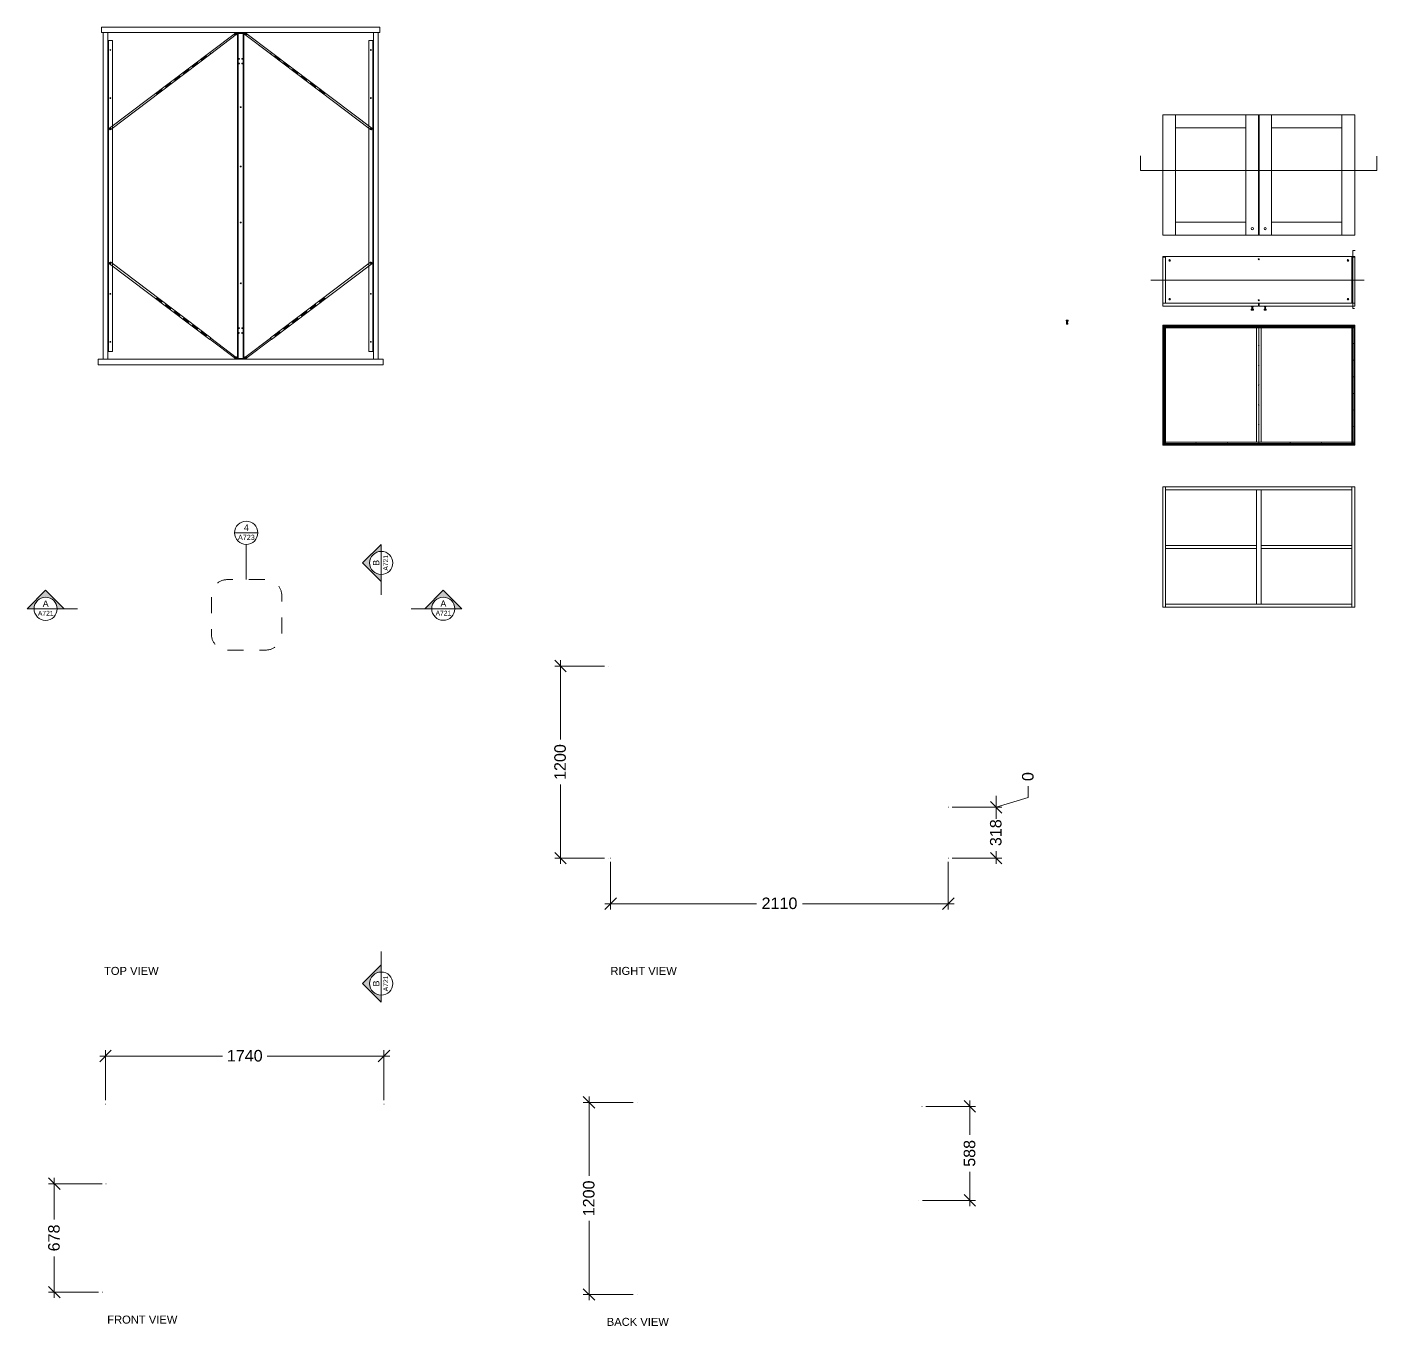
# Model space of a CAD drawing. Header units: metres. Extents: x -27.1 to 47.9, y -10.7 to 6.6.
# Drawn here: x -16.22 to -7.79, y -9.68 to -1.56 of the extents above; entities that cross this region are included whole.
import ezdxf

# ---------------------------------------------------------------- set-up
doc = ezdxf.new("R2010")
doc.units = ezdxf.units.M
doc.header["$MEASUREMENT"] = 0
doc.linetypes.add('TRATTOPUNTO', pattern=[0.0254, 0.0127, -0.00635, 0, -0.00635])
for name, color, linetype, lineweight in [('A-ANNO-DIMS_Num_Penna__81', 81, 'Continuous', 18), ('A-ANNO-SYMB_Num_Penna__3', 3, 'Continuous', 18), ('A-ELEV-MBE_Num_Penna__7', 7, 'Continuous', 18), ('A-FURN_Num_Penna__252_Num_Penna__252_Num_Penna__3_Num_Penna__252_Num_Penna__252_Num_Penna__252_Num_Penna__252_Num_Penna__252_Num_Penna__252_Num_Penna__252_Num_Penna__6_Num_Penna__6_Num_Penna__6_Num_Penna__6', 6, 'Continuous', 18), ('A-FURN_Num_Penna__252_Num_Penna__252_Num_Penna__3_Num_Penna__252_Num_Penna__252_Num_Penna__252_Num_Penna__252_Num_Penna__252_Num_Penna__252_Num_Penna__252_Num_Penna__82_Num_Penna__82_Num_Penna__82_Num_Penna__82', 82, 'Continuous', 18), ('A-FURN_Num_Penna__252_Num_Penna__252_Num_Penna__3_Num_Penna__252_Num_Penna__252_Num_Penna__252_Num_Penna__252_Num_Penna__252_Num_Penna__252_Num_Penna__5_Num_Penna__5_Num_Penna__5_Num_Penna__5_Num_Penna__5', 5, 'Continuous', 18), ('A-SECT-PATT_Num_Penna__5_Num_Penna__5_Num_Penna__5_Num_Penna__5_Num_Penna__5_Num_Penna__5_Num_Penna__5_Num_Penna__5_Num_Penna__5_Num_Penna__5_Num_Penna__5_Num_Penna__5_Num_Penna__5', 5, 'Continuous', 18), ('A-SECT-PATT_Num_Penna__6_Num_Penna__6_Num_Penna__6_Num_Penna__6_Num_Penna__6_Num_Penna__6_Num_Penna__6_Num_Penna__6_Num_Penna__6_Num_Penna__6_Num_Penna__6_Num_Penna__6_Num_Penna__6', 6, 'Continuous', 18), ('Defpoints_Num_Penna__81', 81, 'Continuous', 18), ('G-ANNO-TEXT_Num_Penna__3', 3, 'Continuous', 18), ('PDF10_Solid Fills_Num_Penna__5_Num_Penna__5_Num_Penna__5_Num_Penna__5_Num_Penna__5_Num_Penna__5_Num_Penna__5', 5, 'Continuous', 18), ('PDF10_Solid Fills_Num_Penna__82_Num_Penna__82_Num_Penna__82_Num_Penna__82_Num_Penna__82_Num_Penna__82_Num_Penna__82', 82, 'Continuous', 18), ('PDF16_Geometry_Num_Penna__5_Num_Penna__5_Num_Penna__5_Num_Penna__5_Num_Penna__5_Num_Penna__5_Num_Penna__5_Num_Penna__3_Num_Penna__3_Num_Penna__3_Num_Penna__3_Num_Penna__3_Num_Penna__3', 3, 'Continuous', 18), ('PDF16_Geometry_Num_Penna__5_Num_Penna__5_Num_Penna__5_Num_Penna__5_Num_Penna__5_Num_Penna__5_Num_Penna__5_Num_Penna__5_Num_Penna__5_Num_Penna__5_Num_Penna__5_Num_Penna__5_Num_Penna__5', 5, 'Continuous', 18), ('PDF16_Geometry_Num_Penna__6_Num_Penna__6_Num_Penna__3_Num_Penna__3_Num_Penna__3_Num_Penna__3_Num_Penna__3_Num_Penna__3_Num_Penna__3_Num_Penna__3_Num_Penna__3_Num_Penna__3_Num_Penna__3', 3, 'Continuous', 18), ('PDF16_Geometry_Num_Penna__6_Num_Penna__6_Num_Penna__6_Num_Penna__3_Num_Penna__3_Num_Penna__3_Num_Penna__3_Num_Penna__3_Num_Penna__3_Num_Penna__3_Num_Penna__3_Num_Penna__3_Num_Penna__3', 3, 'Continuous', 18), ('PDF16_Geometry_Num_Penna__6_Num_Penna__6_Num_Penna__6_Num_Penna__3_Num_Penna__3_Num_Penna__3_Num_Penna__3_Num_Penna__3_Num_Penna__9_Num_Penna__9_Num_Penna__9_Num_Penna__9_Num_Penna__9', 9, 'Continuous', 18), ('PDF16_Geometry_Num_Penna__6_Num_Penna__6_Num_Penna__6_Num_Penna__6_Num_Penna__6_Num_Penna__6_Num_Penna__6_Num_Penna__6_Num_Penna__6_Num_Penna__6_Num_Penna__6_Num_Penna__6_Num_Penna__6', 6, 'Continuous', 18), ('PDF16_Geometry_Num_Penna__6_Num_Penna__6_Num_Penna__6_Num_Penna__6_Num_Penna__6_Num_Penna__6_Num_Penna__6_Num_Penna__6_Num_Penna__9_Num_Penna__9_Num_Penna__9_Num_Penna__9_Num_Penna__9', 9, 'Continuous', 18), ('PDF_Geometry_Num_Penna__7_Num_Penna__7_Num_Penna__3_Num_Penna__3_Num_Penna__3_Num_Penna__3_Num_Penna__3_Num_Penna__3_Num_Penna__6_Num_Penna__6_Num_Penna__6_Num_Penna__6_Num_Penna__6', 6, 'Continuous', 18), ('PDF_Geometry_Num_Penna__7_Num_Penna__7_Num_Penna__3_Num_Penna__6_Num_Penna__6_Num_Penna__6_Num_Penna__6_Num_Penna__6_Num_Penna__6_Num_Penna__6_Num_Penna__6_Num_Penna__6_Num_Penna__6', 6, 'Continuous', 18)]:
    doc.layers.add(name, color=color, linetype=linetype, lineweight=lineweight)
doc.styles.add('GENERATED_STYLE_1', font='Arial')

msp = doc.modelspace()

# ---------------------------------------------------------------- hatches: boundary and pattern name
at = {"layer": 'A-ANNO-SYMB_Num_Penna__3', "linetype": 'Continuous', "lineweight": 18}
for points in [[(-14.0089, -5.0262), (-14.0089, -4.9823, -1), (-14.0089, -4.8375), (-14.0089, -4.7936), (-14.1258, -4.9099)], [(-16.2225, -5.1963), (-16.1786, -5.1963, -1), (-16.0338, -5.1963), (-15.9899, -5.1963), (-16.1062, -5.0793)], [(-13.7374, -5.1958), (-13.6935, -5.1958, -1), (-13.5487, -5.1958), (-13.5048, -5.1958), (-13.6211, -5.0788)], [(-14.0089, -7.6538), (-14.0089, -7.6099, -1), (-14.0089, -7.4651), (-14.0089, -7.4212), (-14.1258, -7.5375)]]:
    msp.add_hatch(color=3, dxfattribs=at).paths.add_polyline_path(points)

# ---------------------------------------------------------------- linework, layer by layer
at = {"layer": 'A-ANNO-DIMS_Num_Penna__81', "color": 81, "linetype": 'Continuous', "lineweight": 18}
for p, q in [((-12.8532, -5.5896), (-12.9252, -5.5176)), ((-12.6138, -5.5536), (-12.9252, -5.5536)), ((-12.8892, -5.5176), (-12.8892, -6.0136)), ((-12.8892, -6.7896), (-12.8892, -6.2936)), ((-9.9664, -6.376), (-9.9664, -6.304)), ((-10.1307, -6.4721), (-10.2027, -6.4001)), ((-10.2027, -6.4001), (-10.1307, -6.4721)), ((-10.1307, -6.4721), (-10.2027, -6.4001)), ((-10.1667, -6.4361), (-10.1667, -6.3641)), ((-10.1667, -6.4361), (-9.9664, -6.376)), ((-10.1667, -6.4001), (-10.1667, -6.4793)), ((-10.4413, -6.4361), (-10.1307, -6.4361)), ((-10.4413, -6.4361), (-10.1307, -6.4361)), ((-10.4413, -6.4361), (-10.1307, -6.4361)), ((-10.1667, -6.4361), (-10.1667, -6.5081)), ((-12.9252, -6.7176), (-12.8532, -6.7896)), ((-10.2027, -6.7176), (-10.1307, -6.7896)), ((-10.1667, -6.7896), (-10.1667, -6.7104)), ((-12.6138, -6.7536), (-12.9252, -6.7536)), ((-12.5753, -6.7776), (-12.5753, -7.0742)), ((-10.4653, -6.7776), (-10.4653, -7.0742)), ((-10.4413, -6.7536), (-10.1307, -6.7536)), ((-12.5393, -7.0022), (-12.6113, -7.0742)), ((-12.6113, -7.0382), (-11.6643, -7.0382)), ((-10.4293, -7.0382), (-11.3763, -7.0382)), ((-10.5013, -7.0742), (-10.4293, -7.0022)), ((-15.6959, -7.9543), (-15.7679, -8.0263)), ((-15.7679, -7.9903), (-15.0019, -7.9903)), ((-15.7319, -8.266), (-15.7319, -7.9543)), ((-13.9559, -7.9903), (-14.7219, -7.9903)), ((-14.0279, -8.0263), (-13.9559, -7.9543)), ((-13.9919, -8.266), (-13.9919, -7.9543)), ((-12.6741, -8.3153), (-12.7461, -8.2433)), ((-12.7101, -8.2433), (-12.7101, -8.7393)), ((-12.4343, -8.2793), (-12.7461, -8.2793)), ((-10.6063, -8.3043), (-10.2949, -8.3043)), ((-10.2949, -8.3403), (-10.3669, -8.2683)), ((-10.3309, -8.2683), (-10.3309, -8.4824)), ((-16.0159, -8.8234), (-16.0879, -8.7514)), ((-16.0519, -8.7514), (-16.0519, -9.0104)), ((-10.3309, -8.9278), (-10.3309, -8.7136)), ((-15.753, -8.7874), (-16.0879, -8.7874)), ((-10.3669, -8.8558), (-10.2949, -8.9278)), ((-10.6263, -8.8918), (-10.2949, -8.8918)), ((-12.7101, -9.5153), (-12.7101, -9.0193)), ((-16.0519, -9.501), (-16.0519, -9.242)), ((-16.0879, -9.429), (-16.0159, -9.501)), ((-12.7461, -9.4433), (-12.6741, -9.5153)), ((-15.7759, -9.465), (-16.0879, -9.465)), ((-12.4343, -9.4793), (-12.7461, -9.4793))]:
    msp.add_line(p, q, dxfattribs=at)
at = {"layer": 'A-ANNO-SYMB_Num_Penna__3', "color": 3, "linetype": 'Continuous', "lineweight": 18}
for p, q in [((-14.9249, -4.7215), (-14.7801, -4.7215)), ((-14.8525, -4.7939), (-14.8525, -5.0139)), ((-14.0089, -4.7936), (-14.1258, -4.9099)), ((-14.0089, -4.8375), (-14.0089, -4.7936)), ((-14.0089, -4.9823), (-14.0089, -4.8375)), ((-14.0089, -5.0262), (-14.1258, -4.9099)), ((-14.0089, -4.9823), (-14.0089, -5.1099)), ((-14.0089, -4.9823), (-14.0089, -5.0262)), ((-16.2225, -5.1963), (-16.1062, -5.0793)), ((-15.9899, -5.1963), (-16.1062, -5.0793)), ((-13.7374, -5.1958), (-13.6211, -5.0788)), ((-13.5048, -5.1958), (-13.6211, -5.0788)), ((-16.1786, -5.1963), (-16.2225, -5.1963)), ((-16.1786, -5.1963), (-16.0338, -5.1963)), ((-16.0338, -5.1963), (-15.9062, -5.1963)), ((-16.0338, -5.1963), (-15.9899, -5.1963)), ((-13.6935, -5.1958), (-13.8211, -5.1958)), ((-13.6935, -5.1958), (-13.7374, -5.1958)), ((-13.6935, -5.1958), (-13.5487, -5.1958)), ((-13.5487, -5.1958), (-13.5048, -5.1958)), ((-14.0089, -7.4651), (-14.0089, -7.3375)), ((-14.0089, -7.4212), (-14.1258, -7.5375)), ((-14.0089, -7.4651), (-14.0089, -7.4212)), ((-14.0089, -7.6099), (-14.0089, -7.4651)), ((-14.0089, -7.6538), (-14.1258, -7.5375)), ((-14.0089, -7.6099), (-14.0089, -7.6538))]:
    msp.add_line(p, q, dxfattribs=at)
at = {"layer": 'A-ANNO-SYMB_Num_Penna__3', "color": 3, "linetype": 'TRATTOPUNTO', "lineweight": 18, "flags": 128}
msp.add_lwpolyline([(-14.9704, -5.4539), (-14.7304, -5.4539, 0.414214), (-14.6304, -5.3539), (-14.6304, -5.1139, 0.414214), (-14.7304, -5.0139), (-14.9704, -5.0139, 0.414214), (-15.0704, -5.1139), (-15.0704, -5.3539, 0.414214)], format="xyb", close=True, dxfattribs=at)
at = {"layer": 'A-ANNO-SYMB_Num_Penna__3', "color": 3, "linetype": 'Continuous', "lineweight": 18}
for centre in [(-14.8525, -4.7215), (-14.0089, -4.9099), (-16.1062, -5.1963), (-13.6211, -5.1958), (-14.0089, -7.5375)]:
    msp.add_circle(centre, 0.0724, dxfattribs=at)
at = {"layer": 'A-ELEV-MBE_Num_Penna__7', "color": 7, "linetype": 'Continuous', "lineweight": 18}
for p, q in [((-15.7576, -1.5619), (-15.7576, -1.5969)), ((-15.7471, -3.6369), (-15.7471, -1.5969)), ((-15.7181, -3.6369), (-15.7181, -1.5969)), ((-14.9201, -1.6008), (-15.0797, -1.7213)), ((-14.924, -1.5969), (-14.8511, -1.5969)), ((-14.924, -1.5969), (-14.924, -1.5984)), ((-14.924, -1.5984), (-14.8511, -1.5984)), ((-14.924, -1.5984), (-14.924, -1.6114)), ((-14.9136, -1.6114), (-14.9136, -1.5984)), ((-14.9066, -1.6014), (-14.9065, -1.6014)), ((-14.9066, -3.6324), (-14.9066, -1.6014)), ((-14.9036, -1.6014), (-14.9066, -1.6014)), ((-14.9047, -1.6014), (-14.9063, -1.5984)), ((-14.9041, -1.6004), (-14.9052, -1.5984)), ((-14.8704, -1.6014), (-14.9047, -1.6014)), ((-14.871, -1.6004), (-14.9041, -1.6004)), ((-14.8716, -1.5989), (-14.9036, -1.5989)), ((-14.9036, -3.6349), (-14.9036, -1.5989)), ((-14.8716, -1.6014), (-14.9036, -1.6014)), ((-14.8716, -3.6349), (-14.8716, -1.5989)), ((-14.8716, -1.6014), (-14.8686, -1.6014)), ((-14.871, -1.6004), (-14.8699, -1.5984)), ((-14.8704, -1.6014), (-14.8688, -1.5984)), ((-14.8686, -3.6324), (-14.8686, -1.6014)), ((-14.8615, -1.5984), (-14.8615, -1.6114)), ((-14.855, -1.6008), (-14.6954, -1.7213)), ((-14.8511, -1.5969), (-14.8511, -1.5984)), ((-14.8511, -1.6114), (-14.8511, -1.5984)), ((-14.0571, -3.6369), (-14.0571, -1.5969)), ((-14.0281, -3.6369), (-14.0281, -1.5969)), ((-14.0176, -1.5969), (-14.0176, -1.5619)), ((-15.7181, -1.6454), (-15.7141, -1.6454)), ((-15.7141, -1.6454), (-15.7141, -3.5883)), ((-15.7141, -1.6454), (-15.6891, -1.6454)), ((-15.6891, -1.6454), (-15.6891, -3.5883)), ((-14.9147, -1.608), (-15.0743, -1.7285)), ((-14.924, -1.6114), (-14.9136, -1.6114)), ((-14.8615, -1.6114), (-14.8511, -1.6114)), ((-14.8604, -1.608), (-14.7008, -1.7285)), ((-14.0611, -1.6454), (-14.0861, -1.6454)), ((-14.0861, -1.6454), (-14.0861, -3.5883)), ((-14.0571, -1.6454), (-14.0611, -1.6454)), ((-14.0611, -1.6454), (-14.0611, -3.5883)), ((-15.0806, -1.7201), (-15.7066, -2.1928)), ((-15.0734, -1.7297), (-15.6994, -2.2024)), ((-15.0806, -1.7201), (-15.0734, -1.7297)), ((-14.6945, -1.7201), (-14.7017, -1.7297)), ((-14.7017, -1.7297), (-14.0757, -2.2024)), ((-14.6945, -1.7201), (-14.0685, -2.1928)), ((-15.0734, -3.504), (-15.6994, -3.0313)), ((-14.7017, -3.504), (-14.0757, -3.0313)), ((-15.0806, -3.5136), (-15.7066, -3.0409)), ((-14.6945, -3.5136), (-14.0685, -3.0409)), ((-15.0806, -3.5136), (-15.0734, -3.504)), ((-14.9201, -3.6329), (-15.0797, -3.5124)), ((-14.9147, -3.6257), (-15.0743, -3.5052)), ((-14.8604, -3.6257), (-14.7008, -3.5052)), ((-14.855, -3.6329), (-14.6954, -3.5124)), ((-14.6945, -3.5136), (-14.7017, -3.504)), ((-15.7141, -3.5883), (-15.7181, -3.5883)), ((-15.6891, -3.5883), (-15.7141, -3.5883)), ((-14.924, -3.6354), (-14.924, -3.6224)), ((-14.924, -3.6224), (-14.9136, -3.6224)), ((-14.9136, -3.6224), (-14.9136, -3.6354)), ((-14.8615, -3.6354), (-14.8615, -3.6224)), ((-14.8615, -3.6224), (-14.8511, -3.6224)), ((-14.8511, -3.6224), (-14.8511, -3.6354)), ((-14.0861, -3.5883), (-14.0611, -3.5883)), ((-14.0611, -3.5883), (-14.0571, -3.5883)), ((-15.7776, -3.6369), (-15.7776, -3.6719)), ((-14.924, -3.6354), (-14.8511, -3.6354)), ((-14.924, -3.6369), (-14.924, -3.6354)), ((-14.924, -3.6369), (-14.8511, -3.6369)), ((-14.9036, -3.6324), (-14.9066, -3.6324)), ((-14.9066, -3.6369), (-14.9066, -3.6369)), ((-14.9047, -3.6324), (-14.9063, -3.6354)), ((-14.9041, -3.6334), (-14.9052, -3.6354)), ((-14.8704, -3.6324), (-14.9047, -3.6324)), ((-14.9047, -3.6369), (-14.9047, -3.6369)), ((-14.871, -3.6334), (-14.9041, -3.6334)), ((-14.8716, -3.6324), (-14.9036, -3.6324)), ((-14.8716, -3.6349), (-14.9036, -3.6349)), ((-14.9036, -3.6369), (-14.9036, -3.6369)), ((-14.8716, -3.6324), (-14.8686, -3.6324)), ((-14.8716, -3.6369), (-14.8716, -3.6369)), ((-14.871, -3.6334), (-14.8699, -3.6354)), ((-14.8704, -3.6324), (-14.8688, -3.6354)), ((-14.8704, -3.6369), (-14.8704, -3.6369)), ((-14.8686, -3.6369), (-14.8686, -3.6369)), ((-14.8511, -3.6369), (-14.8511, -3.6354)), ((-13.9976, -3.6369), (-13.9976, -3.6719))]:
    msp.add_line(p, q, dxfattribs=at)
at = {"layer": 'A-ELEV-MBE_Num_Penna__7', "color": 7, "linetype": 'Continuous', "lineweight": 18, "flags": 128}
for points in [[(-14.0176, -1.5619), (-15.7576, -1.5619)], [(-14.0176, -1.5969), (-15.7576, -1.5969)], [(-13.9976, -3.6369), (-15.7776, -3.6369)], [(-15.7776, -3.6719), (-13.9976, -3.6719)]]:
    msp.add_lwpolyline(points, dxfattribs=at)
for points in [[(-15.1041, -1.7422), (-15.1328, -1.7639, 0.414214), (-15.1332, -1.7667), (-15.1326, -1.7675, 0.414214), (-15.1298, -1.7679), (-15.101, -1.7462, 0.414214), (-15.1007, -1.7434), (-15.1013, -1.7426, 0.414214)], [(-14.671, -1.7422), (-14.6423, -1.7639, -0.414214), (-14.6419, -1.7667), (-14.6425, -1.7675, -0.414214), (-14.6453, -1.7679), (-14.6741, -1.7462, -0.414214), (-14.6745, -1.7434), (-14.6739, -1.7426, -0.414214)], [(-15.2158, -1.8266), (-15.2445, -1.8483, 0.414214), (-15.2449, -1.8511), (-15.2443, -1.8519, 0.414214), (-15.2415, -1.8522), (-15.2128, -1.8306, 0.414214), (-15.2124, -1.8278), (-15.213, -1.827, 0.414214)], [(-15.1599, -1.7844), (-15.1887, -1.8061, 0.414214), (-15.189, -1.8089), (-15.1884, -1.8097, 0.414214), (-15.1856, -1.8101), (-15.1569, -1.7884, 0.414214), (-15.1565, -1.7856), (-15.1571, -1.7848, 0.414214)], [(-14.6152, -1.7844), (-14.5865, -1.8061, -0.414214), (-14.5861, -1.8089), (-14.5867, -1.8097, -0.414214), (-14.5895, -1.8101), (-14.6182, -1.7884, -0.414214), (-14.6186, -1.7856), (-14.618, -1.7848, -0.414214)], [(-14.5593, -1.8266), (-14.5306, -1.8483, -0.414214), (-14.5302, -1.8511), (-14.5308, -1.8519, -0.414214), (-14.5336, -1.8522), (-14.5623, -1.8306, -0.414214), (-14.5627, -1.8278), (-14.5621, -1.827, -0.414214)], [(-15.3275, -1.9109), (-15.3562, -1.9326, 0.414214), (-15.3566, -1.9354), (-15.356, -1.9362, 0.414214), (-15.3532, -1.9366), (-15.3245, -1.9149, 0.414214), (-15.3241, -1.9121), (-15.3247, -1.9113, 0.414214)], [(-15.2717, -1.8687), (-15.3004, -1.8904, 0.414214), (-15.3008, -1.8932), (-15.3002, -1.894, 0.414214), (-15.2974, -1.8944), (-15.2686, -1.8727, 0.414214), (-15.2682, -1.8699), (-15.2689, -1.8691, 0.414214)], [(-14.5035, -1.8687), (-14.4747, -1.8904, -0.414214), (-14.4743, -1.8932), (-14.4749, -1.894, -0.414214), (-14.4777, -1.8944), (-14.5065, -1.8727, -0.414214), (-14.5069, -1.8699), (-14.5063, -1.8691, -0.414214)], [(-14.4476, -1.9109), (-14.4189, -1.9326, -0.414214), (-14.4185, -1.9354), (-14.4191, -1.9362, -0.414214), (-14.4219, -1.9366), (-14.4506, -1.9149, -0.414214), (-14.451, -1.9121), (-14.4504, -1.9113, -0.414214)], [(-15.3834, -1.9531), (-15.4121, -1.9748, 0.414214), (-15.4125, -1.9776), (-15.4119, -1.9784, 0.414214), (-15.4091, -1.9788), (-15.3804, -1.9571, 0.414214), (-15.38, -1.9543), (-15.3806, -1.9535, 0.414214)], [(-14.3917, -1.9531), (-14.363, -1.9748, -0.414214), (-14.3626, -1.9776), (-14.3632, -1.9784, -0.414214), (-14.366, -1.9788), (-14.3947, -1.9571, -0.414214), (-14.3951, -1.9543), (-14.3945, -1.9535, -0.414214)], [(-15.3834, -3.2806), (-15.4121, -3.2589, -0.414214), (-15.4125, -3.2561), (-15.4119, -3.2553, -0.414214), (-15.4091, -3.2549), (-15.3804, -3.2766, -0.414214), (-15.38, -3.2794), (-15.3806, -3.2802, -0.414214)], [(-14.3917, -3.2806), (-14.363, -3.2589, 0.414214), (-14.3626, -3.2561), (-14.3632, -3.2553, 0.414214), (-14.366, -3.2549), (-14.3947, -3.2766, 0.414214), (-14.3951, -3.2794), (-14.3945, -3.2802, 0.414214)], [(-15.3275, -3.3228), (-15.3562, -3.3011, -0.414214), (-15.3566, -3.2983), (-15.356, -3.2975, -0.414214), (-15.3532, -3.2971), (-15.3245, -3.3188, -0.414214), (-15.3241, -3.3216), (-15.3247, -3.3224, -0.414214)], [(-15.2717, -3.365), (-15.3004, -3.3433, -0.414214), (-15.3008, -3.3405), (-15.3002, -3.3397, -0.414214), (-15.2974, -3.3393), (-15.2686, -3.361, -0.414214), (-15.2682, -3.3638), (-15.2689, -3.3646, -0.414214)], [(-14.5035, -3.365), (-14.4747, -3.3433, 0.414214), (-14.4743, -3.3405), (-14.4749, -3.3397, 0.414214), (-14.4777, -3.3393), (-14.5065, -3.361, 0.414214), (-14.5069, -3.3638), (-14.5063, -3.3646, 0.414214)], [(-14.4476, -3.3228), (-14.4189, -3.3011, 0.414214), (-14.4185, -3.2983), (-14.4191, -3.2975, 0.414214), (-14.4219, -3.2971), (-14.4506, -3.3188, 0.414214), (-14.451, -3.3216), (-14.4504, -3.3224, 0.414214)], [(-15.2158, -3.4071), (-15.2445, -3.3855, -0.414214), (-15.2449, -3.3827), (-15.2443, -3.3819, -0.414214), (-15.2415, -3.3815), (-15.2128, -3.4032, -0.414214), (-15.2124, -3.406), (-15.213, -3.4068, -0.414214)], [(-15.1599, -3.4493), (-15.1887, -3.4276, -0.414214), (-15.189, -3.4248), (-15.1884, -3.424, -0.414214), (-15.1856, -3.4236), (-15.1569, -3.4453, -0.414214), (-15.1565, -3.4481), (-15.1571, -3.4489, -0.414214)], [(-14.6152, -3.4493), (-14.5865, -3.4276, 0.414214), (-14.5861, -3.4248), (-14.5867, -3.424, 0.414214), (-14.5895, -3.4236), (-14.6182, -3.4453, 0.414214), (-14.6186, -3.4481), (-14.618, -3.4489, 0.414214)], [(-14.5593, -3.4071), (-14.5306, -3.3855, 0.414214), (-14.5302, -3.3827), (-14.5308, -3.3819, 0.414214), (-14.5336, -3.3815), (-14.5623, -3.4032, 0.414214), (-14.5627, -3.406), (-14.5621, -3.4068, 0.414214)], [(-15.1041, -3.4915), (-15.1328, -3.4698, -0.414214), (-15.1332, -3.467), (-15.1326, -3.4662, -0.414214), (-15.1298, -3.4658), (-15.101, -3.4875, -0.414214), (-15.1007, -3.4903), (-15.1013, -3.4911, -0.414214)], [(-14.671, -3.4915), (-14.6423, -3.4698, 0.414214), (-14.6419, -3.467), (-14.6425, -3.4662, 0.414214), (-14.6453, -3.4658), (-14.6741, -3.4875, 0.414214), (-14.6745, -3.4903), (-14.6739, -3.4911, 0.414214)]]:
    msp.add_lwpolyline(points, format="xyb", close=True, dxfattribs=at)
at = {"layer": 'A-ELEV-MBE_Num_Penna__7', "color": 7, "linetype": 'Continuous', "lineweight": 18}
for centre in [(-14.9188, -1.6053), (-14.9188, -1.6053), (-14.8563, -1.6053), (-14.8563, -1.6053), (-15.7016, -1.7057), (-14.8977, -1.7602), (-14.8778, -1.7602), (-14.0736, -1.7057), (-14.8977, -1.7902), (-14.8778, -1.7902), (-15.7016, -2.0057), (-14.0736, -2.0057), (-14.887, -2.0628), (-15.7016, -2.1969), (-14.0736, -2.1969), (-14.0736, -2.1969), (-14.887, -2.4328), (-14.887, -2.7828), (-15.7016, -3.0369), (-15.7016, -3.0369), (-14.0736, -3.0369), (-14.0736, -3.0369), (-14.887, -3.1628), (-15.7016, -3.2281), (-14.0736, -3.2281), (-14.8977, -3.4436), (-14.8778, -3.4436), (-15.7016, -3.5281), (-14.8977, -3.4736), (-14.8778, -3.4736), (-14.0736, -3.5281), (-14.9188, -3.6284), (-14.9188, -3.6284), (-14.8563, -3.6284), (-14.8563, -3.6284)]:
    msp.add_circle(centre, 0.0025, dxfattribs=at)
for centre, radius, start, end in [((-14.9183, -1.6051), 0.00464, 320.99665, 113.11303), ((-14.8568, -1.6051), 0.00464, 66.88697, 219.00335), ((-15.7026, -2.1973), 0.00603, 132.2803, 301.82939), ((-14.0725, -2.1973), 0.00603, 238.17061, 47.7197), ((-15.7026, -3.0364), 0.00603, 58.17061, 227.7197), ((-14.0725, -3.0364), 0.00603, 312.2803, 121.82939), ((-14.9183, -3.6286), 0.00464, 246.88697, 39.00335), ((-14.8568, -3.6286), 0.00464, 140.99665, 293.11303)]:
    msp.add_arc(centre, radius, start, end, dxfattribs=at)
at = {"layer": 'A-FURN_Num_Penna__252_Num_Penna__252_Num_Penna__3_Num_Penna__252_Num_Penna__252_Num_Penna__252_Num_Penna__252_Num_Penna__252_Num_Penna__252_Num_Penna__252_Num_Penna__6_Num_Penna__6_Num_Penna__6_Num_Penna__6', "color": 6, "linetype": 'Continuous', "lineweight": 18}
for p, q in [((-8.5404, -4.8011), (-9.1074, -4.8011)), ((-7.9434, -4.8011), (-8.5104, -4.8011)), ((-8.5404, -4.8191), (-9.1074, -4.8191)), ((-7.9434, -4.8191), (-8.5104, -4.8191))]:
    msp.add_line(p, q, dxfattribs=at)
at = {"layer": 'A-FURN_Num_Penna__252_Num_Penna__252_Num_Penna__3_Num_Penna__252_Num_Penna__252_Num_Penna__252_Num_Penna__252_Num_Penna__252_Num_Penna__252_Num_Penna__252_Num_Penna__82_Num_Penna__82_Num_Penna__82_Num_Penna__82', "color": 82, "linetype": 'Continuous', "lineweight": 18}
for p, q in [((-9.2652, -2.4577), (-9.2652, -2.3661)), ((-7.7866, -2.4577), (-7.7866, -2.3687)), ((-9.2652, -2.4577), (-7.7866, -2.4577)), ((-7.9366, -2.9581), (-7.9237, -2.9581)), ((-7.9366, -3.3198), (-7.9366, -2.9581)), ((-9.2, -3.1436), (-7.866, -3.1436)), ((-7.9366, -3.3198), (-7.9264, -3.3198))]:
    msp.add_line(p, q, dxfattribs=at)
at = {"layer": 'A-FURN_Num_Penna__252_Num_Penna__252_Num_Penna__3_Num_Penna__252_Num_Penna__252_Num_Penna__252_Num_Penna__252_Num_Penna__252_Num_Penna__252_Num_Penna__5_Num_Penna__5_Num_Penna__5_Num_Penna__5_Num_Penna__5', "color": 5, "linetype": 'Continuous', "lineweight": 18}
for centre in [(-9.1141, -3.4351), (-8.9179, -3.4351), (-8.7216, -3.4351), (-8.5254, -3.4351), (-8.3291, -3.4351), (-8.1329, -3.4351), (-7.9366, -3.4351), (-9.1141, -3.539), (-7.9366, -3.539), (-8.5254, -3.5519), (-9.1141, -3.643), (-8.5254, -3.6754), (-7.9366, -3.643), (-9.1141, -3.7469), (-7.9366, -3.7469), (-9.1141, -3.8508), (-8.5254, -3.7989), (-7.9366, -3.8508), (-9.1141, -3.9548), (-8.5254, -3.9224), (-7.9366, -3.9548), (-8.5254, -4.0459), (-9.1141, -4.0587), (-7.9366, -4.0587), (-9.1141, -4.1626), (-8.9179, -4.1626), (-8.7216, -4.1626), (-8.5254, -4.1626), (-8.3291, -4.1626), (-8.1329, -4.1626), (-7.9366, -4.1626)]:
    msp.add_circle(centre, 0.0015, dxfattribs=at)
at = {"layer": 'A-SECT-PATT_Num_Penna__5_Num_Penna__5_Num_Penna__5_Num_Penna__5_Num_Penna__5_Num_Penna__5_Num_Penna__5_Num_Penna__5_Num_Penna__5_Num_Penna__5_Num_Penna__5_Num_Penna__5_Num_Penna__5', "color": 5, "linetype": 'Continuous', "lineweight": 18}
for centre in [(-8.5654, -2.8215), (-8.4854, -2.8215)]:
    msp.add_circle(centre, 0.007, dxfattribs=at)
at = {"layer": 'A-SECT-PATT_Num_Penna__6_Num_Penna__6_Num_Penna__6_Num_Penna__6_Num_Penna__6_Num_Penna__6_Num_Penna__6_Num_Penna__6_Num_Penna__6_Num_Penna__6_Num_Penna__6_Num_Penna__6_Num_Penna__6', "color": 6, "linetype": 'Continuous', "lineweight": 18}
for p, q in [((-9.0454, -2.1115), (-9.0454, -2.8615)), ((-9.0454, -2.1915), (-8.6054, -2.1915)), ((-8.6054, -2.1115), (-8.6054, -2.8615)), ((-8.5274, -2.1115), (-8.5274, -2.8615)), ((-8.5234, -2.1115), (-8.5234, -2.8615)), ((-8.4454, -2.1115), (-8.4454, -2.8615)), ((-8.4454, -2.1915), (-8.0054, -2.1915)), ((-8.0054, -2.1115), (-8.0054, -2.8615)), ((-9.0454, -2.7815), (-8.6054, -2.7815)), ((-8.4454, -2.7815), (-8.0054, -2.7815))]:
    msp.add_line(p, q, dxfattribs=at)
at = {"layer": 'Defpoints_Num_Penna__81', "color": 81, "linetype": 'Continuous', "lineweight": 18}
for p, q in [((-12.5898, -5.5536), (-12.5888, -5.5536)), ((-10.4653, -6.4361), (-10.4643, -6.4361)), ((-10.4653, -6.4361), (-10.4643, -6.4361)), ((-10.4653, -6.4361), (-10.4643, -6.4361)), ((-10.1667, -6.4361), (-10.1657, -6.4361)), ((-12.8892, -6.7536), (-12.8882, -6.7536)), ((-12.5898, -6.7536), (-12.5888, -6.7536)), ((-12.5753, -6.7536), (-12.5743, -6.7536)), ((-10.4653, -6.7536), (-10.4643, -6.7536)), ((-10.4653, -6.7536), (-10.4643, -6.7536)), ((-10.1667, -6.7536), (-10.1657, -6.7536)), ((-10.4653, -7.0382), (-10.4643, -7.0382)), ((-13.9919, -7.9903), (-13.9909, -7.9903)), ((-15.7319, -8.29), (-15.7309, -8.29)), ((-13.9919, -8.29), (-13.9909, -8.29)), ((-12.4103, -8.2793), (-12.4093, -8.2793)), ((-10.6303, -8.3043), (-10.6293, -8.3043)), ((-15.729, -8.7874), (-15.728, -8.7874)), ((-10.6503, -8.8918), (-10.6493, -8.8918)), ((-10.3309, -8.8918), (-10.3299, -8.8918)), ((-16.0519, -9.465), (-16.0509, -9.465)), ((-15.7519, -9.465), (-15.7509, -9.465)), ((-12.7101, -9.4793), (-12.7091, -9.4793)), ((-12.4103, -9.4793), (-12.4093, -9.4793))]:
    msp.add_line(p, q, dxfattribs=at)
at = {"layer": 'PDF10_Solid Fills_Num_Penna__5_Num_Penna__5_Num_Penna__5_Num_Penna__5_Num_Penna__5_Num_Penna__5_Num_Penna__5', "color": 5, "linetype": 'Continuous', "lineweight": 18}
for p, q in [((-9.0798, -3.0196), (-9.0849, -3.0196)), ((-9.0798, -3.0206), (-9.0849, -3.0206)), ((-8.5266, -3.0131), (-8.5259, -3.0121)), ((-8.5266, -3.0131), (-8.5259, -3.0141)), ((-8.5259, -3.0121), (-8.5248, -3.0121)), ((-8.5259, -3.0141), (-8.5248, -3.0141)), ((-8.5241, -3.0131), (-8.5248, -3.0121)), ((-8.5241, -3.0131), (-8.5248, -3.0141)), ((-7.9709, -3.0196), (-7.9658, -3.0196)), ((-7.9709, -3.0206), (-7.9658, -3.0206)), ((-9.0798, -3.2616), (-9.0849, -3.2616)), ((-9.0798, -3.2626), (-9.0849, -3.2626)), ((-8.5266, -3.2691), (-8.5259, -3.2681)), ((-8.5266, -3.2691), (-8.5259, -3.2701)), ((-8.5259, -3.2681), (-8.5248, -3.2681)), ((-8.5259, -3.2701), (-8.5248, -3.2701)), ((-8.5241, -3.2691), (-8.5248, -3.2681)), ((-8.5241, -3.2691), (-8.5248, -3.2701)), ((-7.9709, -3.2616), (-7.9658, -3.2616)), ((-7.9709, -3.2626), (-7.9658, -3.2626))]:
    msp.add_line(p, q, dxfattribs=at)
for centre, radius in [((-9.0824, -3.0201), 0.005), ((-8.5254, -3.0131), 0.003), ((-7.9684, -3.0201), 0.005), ((-9.0824, -3.2621), 0.005), ((-8.5254, -3.2691), 0.003), ((-7.9684, -3.2621), 0.005)]:
    msp.add_circle(centre, radius, dxfattribs=at)
for centre, start, end in [((-9.0849, -3.0201), 90, 270), ((-9.0798, -3.0201), 270, 90), ((-7.9709, -3.0201), 90, 270), ((-7.9658, -3.0201), 270, 90), ((-9.0849, -3.2621), 90, 270), ((-9.0798, -3.2621), 270, 90), ((-7.9709, -3.2621), 90, 270), ((-7.9658, -3.2621), 270, 90)]:
    msp.add_arc(centre, 0.0005, start, end, dxfattribs=at)
at = {"layer": 'PDF10_Solid Fills_Num_Penna__82_Num_Penna__82_Num_Penna__82_Num_Penna__82_Num_Penna__82_Num_Penna__82_Num_Penna__82', "color": 82, "linetype": 'Continuous', "lineweight": 18}
for p, q in [((-9.0873, -3.0196), (-9.0874, -3.0196)), ((-9.0873, -3.0206), (-9.0874, -3.0206)), ((-9.0774, -3.0196), (-9.0774, -3.0196)), ((-9.0774, -3.0206), (-9.0774, -3.0206)), ((-7.9734, -3.0196), (-7.9733, -3.0196)), ((-7.9734, -3.0206), (-7.9733, -3.0206)), ((-7.9634, -3.0196), (-7.9634, -3.0196)), ((-7.9634, -3.0206), (-7.9634, -3.0206))]:
    msp.add_line(p, q, dxfattribs=at)
at = {"layer": 'PDF16_Geometry_Num_Penna__5_Num_Penna__5_Num_Penna__5_Num_Penna__5_Num_Penna__5_Num_Penna__5_Num_Penna__5_Num_Penna__3_Num_Penna__3_Num_Penna__3_Num_Penna__3_Num_Penna__3_Num_Penna__3', "color": 3, "linetype": 'Continuous', "lineweight": 18}
for p, q in [((-8.5274, -2.1115), (-8.5234, -2.1115)), ((-8.5274, -2.8615), (-8.5234, -2.8615))]:
    msp.add_line(p, q, dxfattribs=at)
at = {"layer": 'PDF16_Geometry_Num_Penna__5_Num_Penna__5_Num_Penna__5_Num_Penna__5_Num_Penna__5_Num_Penna__5_Num_Penna__5_Num_Penna__5_Num_Penna__5_Num_Penna__5_Num_Penna__5_Num_Penna__5_Num_Penna__5', "color": 5, "linetype": 'Continuous', "lineweight": 18}
for p, q in [((-8.5724, -3.3261), (-8.5684, -3.3218)), ((-8.5584, -3.3261), (-8.5724, -3.3261)), ((-8.5724, -3.3301), (-8.5724, -3.3261)), ((-8.5584, -3.3301), (-8.5724, -3.3301)), ((-8.5609, -3.3051), (-8.5699, -3.3051)), ((-8.5699, -3.3087), (-8.5699, -3.3051)), ((-8.5609, -3.3087), (-8.5699, -3.3087)), ((-8.5684, -3.3218), (-8.5684, -3.3102)), ((-8.5624, -3.3218), (-8.5624, -3.3102)), ((-8.5584, -3.3261), (-8.5624, -3.3218)), ((-8.5609, -3.3087), (-8.5609, -3.3051)), ((-8.5584, -3.3301), (-8.5584, -3.3261)), ((-8.4924, -3.3261), (-8.4884, -3.3218)), ((-8.4784, -3.3261), (-8.4924, -3.3261)), ((-8.4924, -3.3301), (-8.4924, -3.3261)), ((-8.4784, -3.3301), (-8.4924, -3.3301)), ((-8.4809, -3.3051), (-8.4899, -3.3051)), ((-8.4899, -3.3087), (-8.4899, -3.3051)), ((-8.4809, -3.3087), (-8.4899, -3.3087)), ((-8.4884, -3.3218), (-8.4884, -3.3102)), ((-8.4824, -3.3218), (-8.4824, -3.3102)), ((-8.4784, -3.3261), (-8.4824, -3.3218)), ((-8.4809, -3.3087), (-8.4809, -3.3051)), ((-8.4784, -3.3301), (-8.4784, -3.3261)), ((-9.7298, -3.3929), (-9.7298, -3.3969)), ((-9.7298, -3.3929), (-9.7158, -3.3929)), ((-9.7298, -3.3969), (-9.7158, -3.3969)), ((-9.7298, -3.3969), (-9.7258, -3.4012)), ((-9.7272, -3.4143), (-9.7272, -3.4179)), ((-9.7272, -3.4143), (-9.7183, -3.4143)), ((-9.7272, -3.4179), (-9.7183, -3.4179)), ((-9.7258, -3.4012), (-9.7258, -3.4128)), ((-9.7158, -3.3969), (-9.7198, -3.4012)), ((-9.7198, -3.4012), (-9.7198, -3.4128)), ((-9.7183, -3.4143), (-9.7183, -3.4179)), ((-9.7158, -3.3929), (-9.7158, -3.3969))]:
    msp.add_line(p, q, dxfattribs=at)
for centre, start, end in [((-8.5699, -3.3102), 0, 90), ((-8.5609, -3.3102), 90, 180), ((-8.4899, -3.3102), 0, 90), ((-8.4809, -3.3102), 90, 180), ((-9.7272, -3.4128), 270, 0), ((-9.7183, -3.4128), 180, 270)]:
    msp.add_arc(centre, 0.00148, start, end, dxfattribs=at)
at = {"layer": 'PDF16_Geometry_Num_Penna__6_Num_Penna__6_Num_Penna__3_Num_Penna__3_Num_Penna__3_Num_Penna__3_Num_Penna__3_Num_Penna__3_Num_Penna__3_Num_Penna__3_Num_Penna__3_Num_Penna__3_Num_Penna__3', "color": 3, "linetype": 'Continuous', "lineweight": 18}
for p, q in [((-9.1209, -2.9951), (-9.1074, -2.9951)), ((-7.9434, -2.9951), (-7.9299, -2.9951))]:
    msp.add_line(p, q, dxfattribs=at)
at = {"layer": 'PDF16_Geometry_Num_Penna__6_Num_Penna__6_Num_Penna__6_Num_Penna__3_Num_Penna__3_Num_Penna__3_Num_Penna__3_Num_Penna__3_Num_Penna__3_Num_Penna__3_Num_Penna__3_Num_Penna__3_Num_Penna__3', "color": 3, "linetype": 'Continuous', "lineweight": 18}
for p, q in [((-9.1209, -3.4239), (-9.1074, -3.4239)), ((-9.1209, -3.4419), (-7.9299, -3.4419)), ((-9.1074, -3.4284), (-9.1074, -4.1694)), ((-7.9434, -3.4239), (-7.9299, -3.4239)), ((-7.9434, -3.4284), (-7.9434, -4.1694)), ((-9.1209, -4.1559), (-7.9299, -4.1559)), ((-9.1209, -4.1739), (-9.1074, -4.1739)), ((-7.9434, -4.1739), (-7.9299, -4.1739))]:
    msp.add_line(p, q, dxfattribs=at)
at = {"layer": 'PDF16_Geometry_Num_Penna__6_Num_Penna__6_Num_Penna__6_Num_Penna__3_Num_Penna__3_Num_Penna__3_Num_Penna__3_Num_Penna__3_Num_Penna__9_Num_Penna__9_Num_Penna__9_Num_Penna__9_Num_Penna__9', "color": 9, "linetype": 'Continuous', "lineweight": 18}
for p, q in [((-9.1209, -3.4351), (-7.9299, -3.4351)), ((-9.1141, -3.4284), (-9.1141, -4.1694)), ((-7.9366, -3.4284), (-7.9366, -4.1694)), ((-9.1209, -4.1626), (-7.9299, -4.1626))]:
    msp.add_line(p, q, dxfattribs=at)
at = {"layer": 'PDF16_Geometry_Num_Penna__6_Num_Penna__6_Num_Penna__6_Num_Penna__6_Num_Penna__6_Num_Penna__6_Num_Penna__6_Num_Penna__6_Num_Penna__6_Num_Penna__6_Num_Penna__6_Num_Penna__6_Num_Penna__6', "color": 6, "linetype": 'Continuous', "lineweight": 18}
for p, q in [((-9.1254, -2.1115), (-8.5274, -2.1115)), ((-9.1254, -2.1115), (-9.1254, -2.8615)), ((-8.5234, -2.1115), (-7.9254, -2.1115)), ((-7.9254, -2.1115), (-7.9254, -2.8615)), ((-9.1254, -2.8615), (-8.5274, -2.8615)), ((-8.5234, -2.8615), (-7.9254, -2.8615)), ((-9.1254, -2.9951), (-9.1209, -2.9951)), ((-9.1254, -2.9951), (-9.1254, -3.3051)), ((-9.1209, -2.9951), (-9.1209, -2.9996)), ((-9.1209, -2.9996), (-9.1074, -2.9996)), ((-9.1074, -2.9951), (-9.1074, -3.2871)), ((-9.1074, -2.9951), (-7.9434, -2.9951)), ((-7.9434, -2.9951), (-7.9434, -3.2871)), ((-7.9299, -2.9996), (-7.9434, -2.9996)), ((-7.9299, -2.9951), (-7.9299, -2.9996)), ((-7.9299, -2.9951), (-7.9254, -2.9951)), ((-7.9254, -2.9951), (-7.9254, -3.3051)), ((-9.1254, -3.2871), (-7.9254, -3.2871)), ((-8.5274, -3.3051), (-8.5274, -3.2871)), ((-8.5234, -3.3051), (-8.5234, -3.2871)), ((-9.1254, -3.3051), (-8.5274, -3.3051)), ((-8.5234, -3.3051), (-7.9254, -3.3051)), ((-9.1254, -3.4239), (-9.1254, -4.1739)), ((-9.1254, -3.4239), (-9.1209, -3.4239)), ((-9.1209, -3.4239), (-9.1209, -4.1739)), ((-9.1209, -3.4284), (-9.1074, -3.4284)), ((-9.1074, -3.4239), (-7.9434, -3.4239)), ((-9.1074, -3.4284), (-7.9434, -3.4284)), ((-7.9434, -3.4284), (-7.9299, -3.4284)), ((-7.9299, -3.4239), (-7.9299, -4.1739)), ((-7.9299, -3.4239), (-7.9254, -3.4239)), ((-7.9254, -3.4239), (-7.9254, -4.1739)), ((-9.1254, -4.1739), (-9.1209, -4.1739)), ((-9.1209, -4.1694), (-9.1074, -4.1694)), ((-9.1074, -4.1694), (-9.1074, -4.1739)), ((-9.1074, -4.1694), (-7.9434, -4.1694)), ((-9.1074, -4.1739), (-7.9434, -4.1739)), ((-7.9434, -4.1694), (-7.9299, -4.1694)), ((-7.9434, -4.1694), (-7.9434, -4.1739)), ((-7.9299, -4.1739), (-7.9254, -4.1739)), ((-9.1254, -4.4351), (-7.9254, -4.4351)), ((-9.1254, -4.4351), (-9.1254, -5.1851)), ((-9.1074, -4.4351), (-9.1074, -5.1851)), ((-9.1074, -4.4531), (-7.9434, -4.4531)), ((-7.9434, -4.4351), (-7.9434, -5.1851)), ((-7.9254, -4.4351), (-7.9254, -5.1851)), ((-9.1254, -5.1851), (-7.9254, -5.1851)), ((-9.1074, -5.1671), (-7.9434, -5.1671))]:
    msp.add_line(p, q, dxfattribs=at)
at = {"layer": 'PDF16_Geometry_Num_Penna__6_Num_Penna__6_Num_Penna__6_Num_Penna__6_Num_Penna__6_Num_Penna__6_Num_Penna__6_Num_Penna__6_Num_Penna__9_Num_Penna__9_Num_Penna__9_Num_Penna__9_Num_Penna__9', "color": 9, "linetype": 'Continuous', "lineweight": 18}
msp.add_line((-8.5254, -3.4419), (-8.5254, -4.1559), dxfattribs=at)
at = {"layer": 'PDF_Geometry_Num_Penna__7_Num_Penna__7_Num_Penna__3_Num_Penna__3_Num_Penna__3_Num_Penna__3_Num_Penna__3_Num_Penna__3_Num_Penna__6_Num_Penna__6_Num_Penna__6_Num_Penna__6_Num_Penna__6', "color": 6, "linetype": 'Continuous', "lineweight": 18}
for p, q in [((-8.5404, -3.4419), (-8.5404, -4.1559)), ((-8.5104, -3.4419), (-8.5104, -4.1559)), ((-8.5404, -4.4531), (-8.5404, -5.1671)), ((-8.5104, -4.4531), (-8.5104, -5.1671))]:
    msp.add_line(p, q, dxfattribs=at)
at = {"layer": 'PDF_Geometry_Num_Penna__7_Num_Penna__7_Num_Penna__3_Num_Penna__6_Num_Penna__6_Num_Penna__6_Num_Penna__6_Num_Penna__6_Num_Penna__6_Num_Penna__6_Num_Penna__6_Num_Penna__6_Num_Penna__6', "color": 6, "linetype": 'Continuous', "lineweight": 18}
for p, q in [((-9.1074, -3.4239), (-9.1074, -3.4284)), ((-7.9434, -3.4239), (-7.9434, -3.4284))]:
    msp.add_line(p, q, dxfattribs=at)

# ---------------------------------------------------------------- texts
at = {"layer": 'A-ANNO-DIMS_Num_Penna__81', "color": 81, "linetype": 'Continuous', "lineweight": 18, "char_height": 0.072, "attachment_point": 5, "rotation": 90, "style": 'GENERATED_STYLE_1'}
for s, insert in [('\\A1;{\\pqc;\\fArial|b0|i0|c0|p34;1200}', (-12.8911, -6.1536)), ('\\A1;{\\pqc;\\fArial|b0|i0|c0|p34;0}', (-9.9682, -6.2445)), ('\\A1;{\\pqc;\\fArial|b0|i0|c0|p34;318}', (-10.1685, -6.5949)), ('\\A1;{\\pqc;\\fArial|b0|i0|c0|p34;588}', (-10.3327, -8.598)), ('\\A1;{\\pqc;\\fArial|b0|i0|c0|p34;1200}', (-12.7119, -8.8793)), ('\\A1;{\\pqc;\\fArial|b0|i0|c0|p34;678}', (-16.0537, -9.1262))]:
    msp.add_mtext(s, dxfattribs=dict(at, insert=insert))
at = {"layer": 'A-ANNO-DIMS_Num_Penna__81', "color": 81, "linetype": 'Continuous', "lineweight": 18, "char_height": 0.072, "attachment_point": 5, "style": 'GENERATED_STYLE_1'}
for s, insert in [('\\A1;{\\pqc;\\fArial|b0|i0|c0|p34;2110}', (-11.5203, -7.0364)), ('\\A1;{\\pqc;\\fArial|b0|i0|c0|p34;1740}', (-14.8619, -7.9885))]:
    msp.add_mtext(s, dxfattribs=dict(at, insert=insert))
at = {"layer": 'A-ANNO-SYMB_Num_Penna__3', "color": 3, "linetype": 'Continuous', "lineweight": 18, "attachment_point": 1, "style": 'GENERATED_STYLE_1'}
for s, insert, char_height in [('\\A1;{\\pql;\\fArial|b0|i0|c0|p34;4}', (-14.8678, -4.6695), 0.04), ('\\A1;{\\pql;\\fArial|b0|i0|c0|p34;A723}', (-14.9038, -4.7341), 0.032), ('\\A1;{\\pql;\\fArial|b0|i0|c0|p34;A}', (-16.1245, -5.1444), 0.04), ('\\A1;{\\pql;\\fArial|b0|i0|c0|p34;A}', (-13.6394, -5.1439), 0.04), ('\\A1;{\\pql;\\fArial|b0|i0|c0|p34;A721}', (-16.1543, -5.2089), 0.03), ('\\A1;{\\pql;\\fArial|b0|i0|c0|p34;A721}', (-13.6692, -5.2084), 0.03)]:
    msp.add_mtext(s, dxfattribs=dict(at, insert=insert, char_height=char_height))
at = {"layer": 'A-ANNO-SYMB_Num_Penna__3', "color": 3, "linetype": 'Continuous', "lineweight": 18, "attachment_point": 1, "rotation": 90, "style": 'GENERATED_STYLE_1'}
for s, insert, char_height in [('\\A1;{\\pql;\\fArial|b0|i0|c0|p34;A721}', (-13.9963, -4.9579), 0.03), ('\\A1;{\\pql;\\fArial|b0|i0|c0|p34;B}', (-14.0608, -4.9282), 0.04), ('\\A1;{\\pql;\\fArial|b0|i0|c0|p34;A721}', (-13.9963, -7.5855), 0.03), ('\\A1;{\\pql;\\fArial|b0|i0|c0|p34;B}', (-14.0608, -7.5558), 0.04)]:
    msp.add_mtext(s, dxfattribs=dict(at, insert=insert, char_height=char_height))
at = {"layer": 'G-ANNO-TEXT_Num_Penna__3', "color": 3, "linetype": 'Continuous', "lineweight": 18, "char_height": 0.05, "attachment_point": 1, "style": 'GENERATED_STYLE_1'}
for s, insert in [('\\A1;{\\pql;\\fArial|b0|i0|c0|p34;TOP VIEW}', (-15.7412, -7.4332)), ('\\A1;{\\pql;\\fArial|b0|i0|c0|p34;RIGHT VIEW}', (-12.5772, -7.4332)), ('\\A1;{\\pql;\\fArial|b0|i0|c0|p34;FRONT VIEW}', (-15.7212, -9.6114)), ('\\A1;{\\pql;\\fArial|b0|i0|c0|p34;BACK VIEW}', (-12.5995, -9.6256))]:
    msp.add_mtext(s, dxfattribs=dict(at, insert=insert))

doc.saveas('drawing.dxf')
